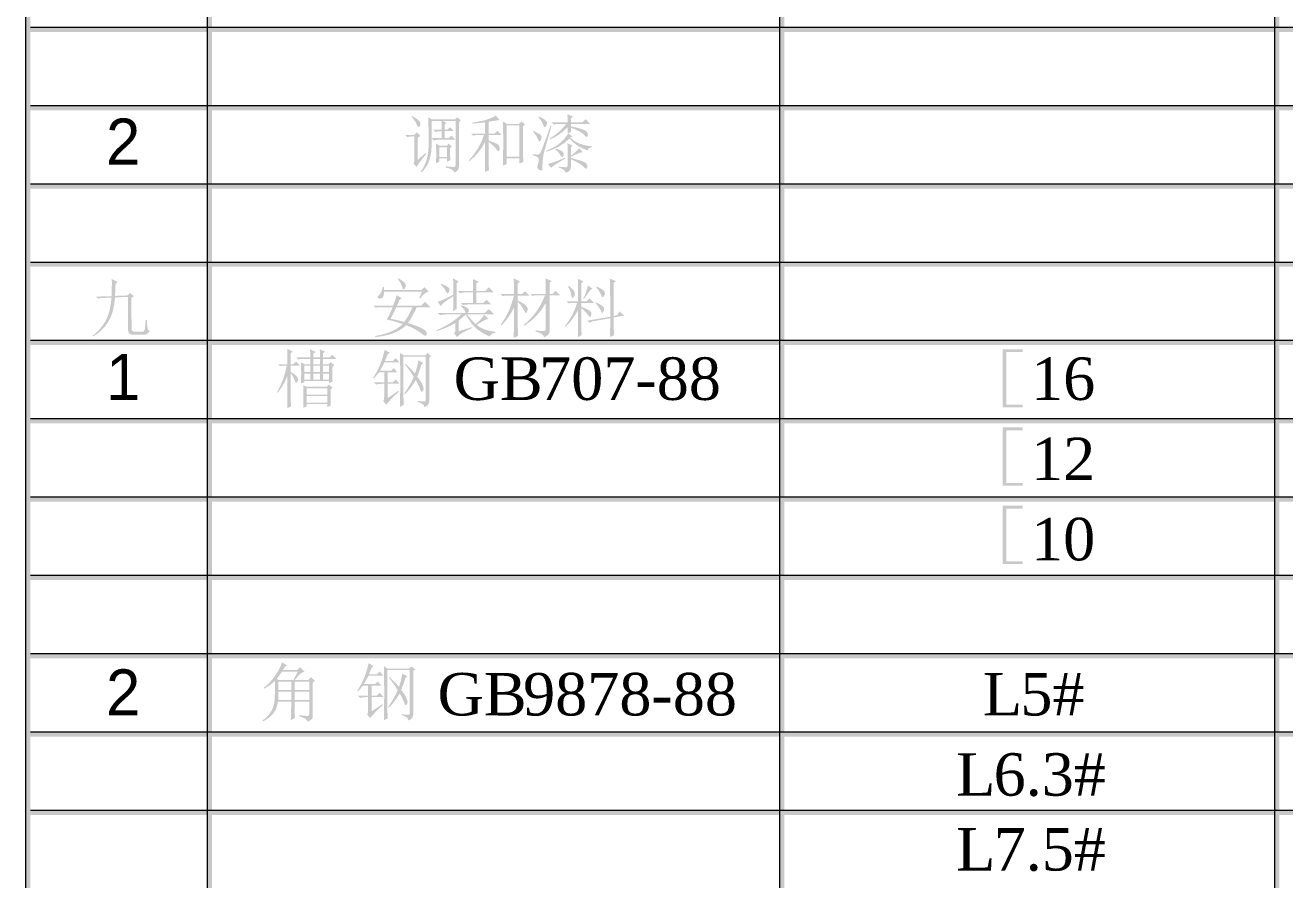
# Model space of a CAD drawing. Header units: millimetres. Extents: x 0 to 169, y 38 to 258.
# Drawn here: x 0 to 83.1, y 91.1 to 147.5 of the extents above; entities that cross this region are included whole.
import ezdxf

# ---------------------------------------------------------------- set-up
doc = ezdxf.new("R2010")
doc.units = ezdxf.units.MM

msp = doc.modelspace()

# ---------------------------------------------------------------- hatches: boundary and pattern name
h = msp.add_hatch(color=0)
h.dxf.hatch_style = 2
h.paths.add_polyline_path([(0, 38.360615), (0.338667, 38.360615), (0.338667, 258.105892), (0, 258.105892)])
h = msp.add_hatch(color=0)
h.dxf.hatch_style = 2
h.paths.add_polyline_path([(0, 38.360615), (0.338667, 38.360615), (0.338667, 214.491976), (0, 214.491976)])
h = msp.add_hatch(color=0)
h.dxf.hatch_style = 2
h.paths.add_polyline_path([(11.9888, 38.360615), (12.327467, 38.360615), (12.327467, 214.153309), (11.9888, 214.153309)])
h = msp.add_hatch(color=0)
h.dxf.hatch_style = 2
h.paths.add_polyline_path([(49.748722, 38.360615), (50.087385, 38.360615), (50.087385, 214.153309), (49.748722, 214.153309)])
h = msp.add_hatch(color=0)
h.dxf.hatch_style = 2
h.paths.add_polyline_path([(82.398306, 38.360615), (82.736969, 38.360615), (82.736969, 214.153309), (82.398306, 214.153309)])
h = msp.add_hatch(color=0)
h.dxf.hatch_style = 2
h.paths.add_polyline_path([(0.338667, 147.005587), (168.994667, 147.005587), (168.994667, 147.34425), (0.338667, 147.34425)])
h = msp.add_hatch(color=0)
h.dxf.hatch_style = 2
h.paths.add_polyline_path([(0.338667, 141.84092), (168.994667, 141.84092), (168.994667, 142.179583), (0.338667, 142.179583)])
h = msp.add_hatch(color=0)
h.paths.add_polyline_path([(25.485108, 141.406342), (25.518181, 141.455951), (25.762782, 141.324349), (25.937104, 141.19688), (26.043902, 141.072168), (26.08042, 140.943321), (26.064573, 140.835834), (26.019786, 140.777957), (25.973622, 140.753152), (25.948128, 140.744884), (25.908854, 140.756252), (25.873714, 140.790359), (25.842709, 140.847203), (25.815837, 140.926785), (25.76416, 141.037372), (25.691813, 141.154161), (25.598796, 141.277151)])
h.paths.add_polyline_path([(25.898519, 138.562071), (26.411149, 139.025092), (26.460759, 138.975483), (26.228215, 138.672659), (26.043213, 138.425645), (25.905754, 138.234443), (25.815837, 138.09905), (25.617399, 138.330561), (25.667009, 138.438048), (25.683545, 138.562071), (25.683545, 140.116498), (25.600863, 140.116498), (25.394157, 140.104096), (25.203988, 140.066889), (25.05516, 140.215717), (25.667009, 140.215717), (25.832373, 140.381082), (26.063884, 140.149571), (25.898519, 140.033816)])
h.paths.add_polyline_path([(26.096957, 137.784858), (26.321232, 138.151846), (26.481429, 138.54209), (26.577547, 138.956104), (26.609587, 139.394406), (26.609587, 139.807732), (26.609587, 140.146126), (26.609587, 140.409073), (26.609587, 140.596056), (26.608553, 140.756252), (26.605453, 140.939187), (26.600285, 141.144859), (26.59305, 141.373269), (26.841097, 141.240977), (28.362451, 141.240977), (28.51128, 141.389806), (28.74279, 141.158295), (28.610498, 141.059076), (28.610498, 138.132123), (28.594651, 137.999832), (28.549865, 137.900613), (28.466493, 137.817931), (28.329378, 137.735248), (28.248763, 137.848936), (28.122673, 137.941954), (27.951107, 138.014301), (27.734066, 138.065977), (27.734066, 138.14866), (27.962562, 138.120754), (28.135764, 138.103184), (28.254189, 138.09595), (28.318354, 138.09905), (28.375543, 138.140391), (28.395524, 138.231342), (28.395524, 141.141759), (27.519092, 141.141759), (27.800212, 141.009467), (27.684457, 140.910248), (27.684457, 140.562983), (27.866358, 140.562983), (28.031722, 140.728347), (28.279769, 140.463764), (27.684457, 140.463764), (27.684457, 140.000743), (27.932503, 140.000743), (28.114405, 140.182644), (28.378988, 139.901524), (27.370264, 139.901524), (27.163558, 139.889122), (26.973389, 139.851915), (26.824561, 140.000743), (27.486019, 140.000743), (27.486019, 140.463764), (27.469483, 140.463764), (27.262777, 140.451362), (27.072608, 140.414155), (26.92378, 140.562983), (27.486019, 140.562983), (27.481885, 140.873041), (27.469483, 141.141759), (26.808024, 141.141759), (26.808024, 139.752696), (26.8119, 139.424551), (26.790454, 139.11811), (26.743687, 138.833372), (26.671599, 138.570339), (26.574188, 138.32901), (26.451457, 138.109386), (26.303404, 137.911465), (26.13003, 137.735248)])
h.paths.add_polyline_path([(27.105681, 138.347097), (27.122217, 138.992019), (27.105681, 139.653477), (27.320655, 139.504649), (27.816748, 139.504649), (27.94904, 139.636941), (28.147477, 139.438503), (28.031722, 139.339285), (28.032756, 139.078836), (28.035856, 138.859727), (28.041024, 138.681961), (28.048259, 138.545535), (27.833285, 138.446316), (27.833285, 138.66129), (27.320655, 138.66129), (27.320655, 138.446316)])
h.paths.add_polyline_path([(27.320655, 139.405431), (27.320655, 138.760509), (27.833285, 138.760509), (27.833285, 139.405431)])
h = msp.add_hatch(color=0)
h.paths.add_polyline_path([(30.578337, 139.752696), (30.578595, 139.390703), (30.57937, 139.0654), (30.580662, 138.776787), (30.582471, 138.524864), (30.584796, 138.309632), (30.587639, 138.13109), (30.590998, 137.989238), (30.594873, 137.884076), (30.33029, 137.751785), (30.334166, 137.891569), (30.337525, 138.062877), (30.340367, 138.265707), (30.342692, 138.500059), (30.344501, 138.765935), (30.345793, 139.063333), (30.346568, 139.392253), (30.346826, 139.752696), (30.131852, 139.385449), (29.883806, 139.047141), (29.60682, 138.744661), (29.30503, 138.479389), (29.271957, 138.528998), (29.619222, 138.947233), (29.900342, 139.37787), (30.115316, 139.802995), (30.264144, 140.199181), (29.701905, 140.199181), (29.553076, 140.166108), (29.420785, 140.298399), (30.346826, 140.298399), (30.346826, 141.04254), (30.2073, 141.02497), (30.020231, 141.005333), (29.78562, 140.983629), (29.503467, 140.959858), (29.503467, 141.026003), (29.772184, 141.068464), (30.016097, 141.113509), (30.235205, 141.161654), (30.429509, 141.213417), (30.768506, 141.336751), (31.057894, 141.489024), (31.289405, 141.191368), (31.077531, 141.16553), (30.888395, 141.137625), (30.721997, 141.107652), (30.578337, 141.075613), (30.578337, 140.298399), (30.975212, 140.298399), (31.157113, 140.4803), (31.421696, 140.199181), (30.578337, 140.199181), (30.578337, 139.835378), (30.856356, 139.74038), (31.062028, 139.654166), (31.195353, 139.577255), (31.256332, 139.510161), (31.293539, 139.401985), (31.305941, 139.322748), (31.297673, 139.244889), (31.272868, 139.179432), (31.243929, 139.137402), (31.223259, 139.124311), (31.169515, 139.15325), (31.107503, 139.240066), (31.037224, 139.334117), (30.925602, 139.450906), (30.77264, 139.590432)])
h.paths.add_polyline_path([(32.843832, 140.777957), (32.84409, 140.332506), (32.844865, 139.930463), (32.846157, 139.571829), (32.847966, 139.256602), (32.850291, 138.984784), (32.853133, 138.756375), (32.856492, 138.571373), (32.860368, 138.42978), (32.612321, 138.330561), (32.612321, 138.677826), (31.768962, 138.677826), (31.768962, 138.297488), (31.520915, 138.181733), (31.533317, 138.930696), (31.537451, 139.725135), (31.536418, 140.118824), (31.533317, 140.480989), (31.52815, 140.811116), (31.520915, 141.108686), (31.768962, 140.943321), (32.579248, 140.943321), (32.744613, 141.108686), (32.976123, 140.877175)])
h.paths.add_polyline_path([(31.768962, 140.844102), (31.768962, 138.777045), (32.612321, 138.777045), (32.612321, 140.844102)])
h = msp.add_hatch(color=0)
h.paths.add_polyline_path([(35.787321, 141.04254), (35.783187, 141.340196), (35.770785, 141.571707), (36.151123, 141.422878), (36.002295, 141.307123), (36.002295, 141.04254), (36.762972, 141.04254), (36.977946, 141.257514), (37.259066, 140.943321), (36.002295, 140.943321), (36.002295, 140.777957), (36.26283, 140.721199), (36.482541, 140.667025), (36.661945, 140.615951), (36.801557, 140.568495), (36.909044, 140.521986), (36.991727, 140.47341), (37.049604, 140.422767), (37.082677, 140.370057), (37.115061, 140.282552), (37.126774, 140.232253), (37.110238, 140.133035), (37.089567, 140.095828), (37.060628, 140.083425), (37.023421, 140.092727), (36.977946, 140.120632), (36.924203, 140.167141), (36.862191, 140.232253), (36.727832, 140.341808), (36.53973, 140.455496), (36.297884, 140.573318), (36.002295, 140.695274), (36.002295, 140.397618), (35.787321, 140.314936), (35.787321, 140.728347), (35.515503, 140.466864), (35.229216, 140.244656), (34.928459, 140.061721), (34.613233, 139.918061), (34.596696, 139.96767), (34.950163, 140.202281), (35.249886, 140.443093), (35.495866, 140.690107), (35.688102, 140.943321), (35.274691, 140.943321), (35.067985, 140.930919), (34.877816, 140.893712), (34.728988, 141.04254)])
h.paths.add_polyline_path([(35.820394, 140.314936), (36.11805, 140.116498), (35.952686, 140.033816), (36.25861, 139.800238), (36.597608, 139.628673), (36.969678, 139.519119), (37.374821, 139.471576), (37.374821, 139.405431), (37.265267, 139.36719), (37.184652, 139.318614), (37.132975, 139.259703), (37.110238, 139.190457), (36.774341, 139.319648), (36.461182, 139.492247), (36.17076, 139.708254), (35.903076, 139.96767), (35.572347, 139.684483), (35.208545, 139.446772), (34.81167, 139.254535), (34.381722, 139.107774), (34.365186, 139.157384), (34.675244, 139.299063), (34.943962, 139.443327), (35.171338, 139.590691), (35.357373, 139.741672), (35.510336, 139.892481), (35.638493, 140.038639), (35.741846, 140.17963)])
h.paths.add_polyline_path([(35.770785, 139.670014), (36.11805, 139.504649), (36.002295, 139.388894), (36.002295, 138.843191), (36.191431, 138.985818), (36.345427, 139.116043), (36.464282, 139.233865), (36.547998, 139.339285), (36.779509, 139.074701), (36.601742, 139.037494), (36.39917, 138.958946), (36.002295, 138.760509), (36.002295, 138.694363), (36.374365, 138.595144), (36.696826, 138.495925), (36.830152, 138.445369), (36.932471, 138.393262), (37.003784, 138.340121), (37.044092, 138.286464), (37.081299, 138.194824), (37.093701, 138.132123), (37.066141, 138.043929), (37.044781, 137.999143), (37.027556, 137.983295), (36.949007, 138.016368), (36.845655, 138.115587), (36.71853, 138.221007), (36.535596, 138.338829), (36.296851, 138.469054), (36.002295, 138.611681), (36.002295, 138.132123), (35.986792, 137.982262), (35.923747, 137.863406), (35.813159, 137.775556), (35.65503, 137.718712), (35.621957, 137.819998), (35.539274, 137.908881), (35.406983, 137.985362), (35.225082, 138.049441), (35.225082, 138.115587), (35.390446, 138.101117), (35.522738, 138.090782), (35.621957, 138.084581), (35.688102, 138.082514), (35.762516, 138.111453), (35.787321, 138.198269), (35.787321, 139.256602), (35.783187, 139.500515)])
h.paths.add_polyline_path([(34.480941, 138.297488), (34.670077, 138.348131), (34.923291, 138.433914), (35.240585, 138.554836), (35.621957, 138.710899), (35.638493, 138.644753), (35.531006, 138.588943), (35.406983, 138.52073), (35.266423, 138.440115), (35.109326, 138.347097), (34.960498, 138.253046), (34.844743, 138.16933), (34.762061, 138.09595), (34.712451, 138.032905)])
h.paths.add_polyline_path([(34.977035, 139.256602), (35.010108, 139.306212), (35.140418, 139.264871), (35.250575, 139.22353), (35.341095, 139.182188), (35.412495, 139.140847), (35.50689, 139.054031), (35.539274, 138.958946), (35.527561, 138.868685), (35.495177, 138.799094), (35.457281, 138.757064), (35.423519, 138.743972), (35.369776, 138.777045), (35.307764, 138.876264), (35.175472, 139.070567)])
h.paths.add_polyline_path([(34.728988, 140.81103), (34.608323, 140.396854), (34.502645, 140.030802), (34.411953, 139.712938), (34.336247, 139.443327), (34.275527, 139.222033), (34.229794, 139.049122), (34.199046, 138.924657), (34.183285, 138.848703), (34.154346, 138.620638), (34.133675, 138.347097), (34.126441, 138.209638), (34.121273, 138.094916), (34.118172, 138.002932), (34.117139, 137.933686), (34.100602, 137.884076), (34.050993, 137.86754), (33.985536, 137.879942), (33.891141, 137.917149), (33.811903, 137.983295), (33.78641, 138.082514), (33.798812, 138.173464), (33.836019, 138.314024), (33.873226, 138.462852), (33.885628, 138.578608), (33.865647, 138.669558), (33.808458, 138.743972), (33.76083, 138.777045), (33.692014, 138.810118), (33.601494, 138.843191), (33.488753, 138.876264), (33.488753, 138.94241), (33.615964, 138.928026), (33.716819, 138.918294), (33.791836, 138.913729), (33.841531, 138.914849), (33.91939, 138.95619), (34.001384, 139.063677), (34.029806, 139.122061), (34.073731, 139.226888), (34.133159, 139.378096), (34.208089, 139.575618), (34.298523, 139.819391), (34.40446, 140.10935), (34.525899, 140.44543), (34.662842, 140.827566)])
h.paths.add_polyline_path([(33.538363, 140.4803), (33.749289, 140.373847), (33.902854, 140.285997), (33.999575, 140.216751), (34.039969, 140.166108), (34.05995, 140.091694), (34.06753, 140.033816), (34.051682, 139.938731), (34.006896, 139.851915), (33.960732, 139.789903), (33.935238, 139.769233), (33.885628, 139.80644), (33.836019, 139.918061), (33.784343, 140.030715), (33.711996, 140.153705), (33.618978, 140.28703), (33.50529, 140.430691)])
h.paths.add_polyline_path([(33.885628, 141.439415), (34.098535, 141.329861), (34.257699, 141.232709), (34.363119, 141.14796), (34.414795, 141.075613), (34.432021, 140.948144), (34.387234, 140.833078), (34.324534, 140.753841), (34.282503, 140.728347), (34.224626, 140.76142), (34.183285, 140.860639), (34.131608, 140.980528), (34.059261, 141.108686), (33.966244, 141.245112), (33.852556, 141.389806)])
h = msp.add_hatch(color=0)
h.dxf.hatch_style = 2
h.paths.add_polyline_path([(0.338667, 136.676253), (168.994667, 136.676253), (168.994667, 137.014917), (0.338667, 137.014917)])
h = msp.add_hatch(color=0)
h.dxf.hatch_style = 2
h.paths.add_polyline_path([(0.338667, 131.511587), (168.994667, 131.511587), (168.994667, 131.85025), (0.338667, 131.85025)])
h = msp.add_hatch(color=0)
h.dxf.hatch_style = 2
h.paths.add_polyline_path([(5.695818, 129.576821), (5.709254, 129.95716), (5.716488, 130.271352), (5.717522, 130.519399), (5.712354, 130.7013), (6.092693, 130.519399), (5.960401, 130.387108), (5.927328, 129.593358), (6.770688, 129.626431), (6.902979, 129.791795), (7.167562, 129.576821), (7.002198, 129.461066), (7.018734, 127.443618), (7.031137, 127.349567), (7.068344, 127.282388), (7.130355, 127.24208), (7.217172, 127.228644), (7.729802, 127.228644), (7.789833, 127.243113), (7.837978, 127.286522), (7.874754, 127.358869), (7.900679, 127.460155), (7.933063, 127.712336), (7.944776, 128.005858), (8.027458, 128.005858), (8.035813, 127.82921), (8.044684, 127.679952), (8.054588, 127.558598), (8.066043, 127.465667), (8.085594, 127.396334), (8.119098, 127.345088), (8.166037, 127.311413), (8.225896, 127.29479), (8.158716, 127.185236), (8.072934, 127.104621), (7.968547, 127.052944), (7.845557, 127.030207), (7.167562, 127.030207), (6.988762, 127.046743), (6.865772, 127.112889), (6.798593, 127.228644), (6.787224, 127.394009), (6.787224, 129.527212), (5.927328, 129.494139), (5.868503, 129.009414), (5.775055, 128.5805), (5.6475, 128.207396), (5.486356, 127.890102), (5.290933, 127.612083), (5.059853, 127.356802), (4.7926, 127.124258), (4.488656, 126.914451), (4.455583, 126.964061), (4.720253, 127.194624), (4.952366, 127.440173), (5.15244, 127.701225), (5.320991, 127.978297), (5.459398, 128.286202), (5.568349, 128.639066), (5.647328, 129.036372), (5.695818, 129.477602), (5.083969, 129.461066), (4.926872, 129.440395), (4.819385, 129.411457), (4.654021, 129.543748)])
h = msp.add_hatch(color=0)
h.paths.add_polyline_path([(24.49292, 129.642967), (24.840186, 129.44453), (24.691358, 129.328774), (24.525993, 128.948436), (26.13003, 128.948436), (26.378076, 129.196483), (26.725342, 128.849217), (25.832373, 128.849217), (25.69078, 128.54846), (25.547119, 128.274575), (25.401392, 128.027562), (25.253597, 127.80742), (25.567876, 127.70312), (25.833062, 127.605538), (26.049673, 127.51519), (26.218224, 127.432594), (26.344228, 127.354907), (26.432509, 127.278253), (26.482549, 127.2016), (26.493832, 127.123913), (26.482463, 127.054753), (26.464893, 127.004713), (26.441122, 126.97431), (26.411149, 126.964061), (26.363607, 126.973363), (26.303662, 127.001268), (26.231315, 127.047777), (26.146566, 127.112889), (25.965698, 127.252415), (25.737289, 127.389875), (25.461336, 127.525267), (25.137842, 127.658592), (24.945692, 127.495208), (24.733388, 127.351979), (24.501447, 127.228386), (24.250385, 127.123913), (23.983649, 127.037183), (23.703993, 126.967506), (23.410902, 126.915399), (23.103858, 126.881378), (23.087321, 126.947524), (23.390662, 127.006952), (23.672298, 127.077749), (23.932231, 127.159914), (24.170459, 127.253449), (24.386983, 127.358352), (24.581804, 127.474624), (24.75492, 127.602265), (24.906332, 127.741274), (24.35236, 127.914907), (23.847998, 128.038931), (23.947217, 128.207396), (24.046436, 128.398599), (24.145655, 128.612539), (24.244873, 128.849217), (23.285759, 128.849217), (23.120394, 128.816144), (22.988102, 128.948436), (24.277946, 128.948436), (24.414372, 129.320506)])
h.paths.add_polyline_path([(24.49292, 128.849217), (24.112582, 128.08854), (24.397836, 128.025495), (24.641748, 127.968651), (24.84432, 127.918008), (25.00555, 127.873566), (25.151278, 128.083372), (25.290804, 128.315916), (25.424129, 128.571198), (25.551253, 128.849217)])
h.paths.add_polyline_path([(24.592139, 130.7013), (24.625212, 130.75091), (24.767925, 130.664179), (24.882216, 130.586234), (24.968602, 130.517591), (25.027599, 130.458766), (25.09719, 130.358858), (25.121306, 130.271352), (25.104769, 130.18867), (25.05516, 130.105988), (24.997282, 130.043976), (24.955941, 130.023306), (24.93217, 130.033641), (24.910466, 130.064647), (24.890829, 130.116323), (24.873259, 130.18867), (24.769906, 130.440851)])
h.paths.add_polyline_path([(25.997738, 129.44453), (26.179639, 129.874477), (23.666097, 129.874477), (23.667131, 129.739085), (23.653695, 129.630565), (23.62579, 129.548916), (23.583415, 129.494139), (23.492464, 129.432127), (23.41805, 129.411457), (23.373264, 129.419725), (23.307807, 129.44453), (23.253375, 129.477602), (23.236149, 129.510675), (23.265088, 129.572687), (23.351905, 129.659503), (23.434587, 129.747353), (23.500733, 129.862075), (23.550342, 130.003669), (23.583415, 130.172134), (23.666097, 130.172134), (23.666097, 129.973696), (26.146566, 129.973696), (26.328467, 130.172134), (26.626123, 129.874477), (26.497966, 129.840371), (26.36154, 129.754588), (26.216846, 129.617129), (26.063884, 129.427993)])
h = msp.add_hatch(color=0)
h.paths.add_polyline_path([(27.43641, 130.403644), (27.634933, 130.318895), (27.784364, 130.246548), (27.88522, 130.186603), (27.938016, 130.139061), (27.982802, 130.064647), (27.998649, 130.006769), (27.986247, 129.933044), (27.94904, 129.846917), (27.903565, 129.780082), (27.866358, 129.758722), (27.816748, 129.787661), (27.767139, 129.874477), (27.713395, 129.979897), (27.634847, 130.09772), (27.531494, 130.227944), (27.403337, 130.370571)])
h.paths.add_polyline_path([(28.46167, 130.436717), (28.46167, 128.733462), (28.23016, 128.584634), (28.237394, 128.801675), (28.242562, 129.039386), (28.245663, 129.297768), (28.246696, 129.576821), (27.929058, 129.370804), (27.673432, 129.185458), (27.575161, 129.103723), (27.503245, 129.031807), (27.457166, 128.969192), (27.43641, 128.915363), (27.204899, 129.196483), (27.375432, 129.257461), (27.605908, 129.357713), (27.89633, 129.497239), (28.246696, 129.67604), (28.245663, 130.059479), (28.242562, 130.366437), (28.237394, 130.596914), (28.23016, 130.75091), (28.610498, 130.535936)])
h.paths.add_polyline_path([(28.544352, 129.924087), (29.553076, 129.924087), (29.552043, 130.183502), (29.548942, 130.39951), (29.543775, 130.572109), (29.53654, 130.7013), (29.916878, 130.535936), (29.76805, 130.420181), (29.76805, 129.924087), (30.363363, 129.924087), (30.594873, 130.155597), (30.909066, 129.824868), (29.76805, 129.824868), (29.76805, 129.130337), (30.214535, 129.130337), (30.446045, 129.328774), (30.743701, 129.031118), (29.271957, 129.031118), (29.065251, 129.018716), (28.875082, 128.981509), (28.726253, 129.130337), (29.553076, 129.130337), (29.553076, 129.824868), (29.090056, 129.824868), (28.88335, 129.812466), (28.693181, 129.775259)])
h.paths.add_polyline_path([(29.040446, 128.468878), (29.020809, 128.573265), (28.961898, 128.687987), (28.863713, 128.813044), (28.726253, 128.948436), (28.759326, 128.981509), (28.936146, 128.918463), (29.070074, 128.861619), (29.161627, 128.810976), (29.211323, 128.766535), (29.256109, 128.692121), (29.271957, 128.634243), (29.251286, 128.559829), (29.189274, 128.468878), (30.313753, 128.468878), (30.594873, 128.716925), (30.942139, 128.36966), (29.172738, 128.36966), (29.275057, 128.223932), (29.400114, 128.067869), (29.547909, 127.901471), (29.718441, 127.724738), (29.90861, 127.900438), (30.065707, 128.063735), (30.18973, 128.21463), (30.280681, 128.353123), (30.5618, 128.072003), (30.421929, 128.038931), (30.269656, 127.972785), (30.180687, 127.923175), (30.07053, 127.85703), (29.938669, 127.774347), (29.784587, 127.675128), (30.012652, 127.518721), (30.302729, 127.382984), (30.641038, 127.283077), (31.008285, 127.228644), (31.008285, 127.162498), (30.880127, 127.128392), (30.776774, 127.075682), (30.698226, 127.004368), (30.644483, 126.914451), (30.190419, 127.14045), (29.790099, 127.416057), (29.606045, 127.590638), (29.425608, 127.808109), (29.248272, 128.067955), (29.073519, 128.36966), (28.593962, 127.956248), (28.593962, 127.261717), (29.453858, 127.5263), (29.486931, 127.476691), (29.276091, 127.380314), (29.090056, 127.289622), (28.928825, 127.204615), (28.792399, 127.125291), (28.680778, 127.051652), (28.593962, 126.983698), (28.53195, 126.921428), (28.494743, 126.864842), (28.296306, 127.145962), (28.366586, 127.232778), (28.378988, 127.327863), (28.378988, 127.80742), (28.104069, 127.650324), (27.80848, 127.509764), (27.49222, 127.38574), (27.15529, 127.278253), (27.138753, 127.327863), (27.606942, 127.548004), (28.035856, 127.795018), (28.425497, 128.068903), (28.775863, 128.36966), (27.767139, 128.36966), (27.560433, 128.357257), (27.370264, 128.32005), (27.221436, 128.468878)])
h = msp.add_hatch(color=0)
h.paths.add_polyline_path([(33.687191, 127.327863), (33.861943, 127.299871), (34.006207, 127.281699), (34.120498, 127.272827), (34.205333, 127.272741), (34.267259, 127.28523), (34.312131, 127.314771), (34.339434, 127.361883), (34.348649, 127.427082), (34.348649, 129.130337), (34.06753, 128.682819), (33.7368, 128.282843), (33.356462, 127.93041), (32.926514, 127.625519), (32.876905, 127.675128), (33.094462, 127.853929), (33.300651, 128.051333), (33.495471, 128.26734), (33.678923, 128.501951), (33.851005, 128.755166), (34.011719, 129.026984), (34.161064, 129.317405), (34.29904, 129.626431), (33.621045, 129.626431), (33.472217, 129.593358), (33.339925, 129.725649), (34.348649, 129.725649), (34.332113, 130.75091), (34.745524, 130.569009), (34.596696, 130.453253), (34.596696, 129.725649), (34.795134, 129.725649), (34.993571, 129.924087), (35.291227, 129.626431), (34.596696, 129.626431), (34.596696, 127.261717), (34.573959, 127.143895), (34.505746, 127.038475), (34.392058, 126.945457), (34.232894, 126.864842), (34.198788, 126.969228), (34.096468, 127.067414), (33.925936, 127.159398), (33.687191, 127.245181)])
h.paths.add_polyline_path([(32.496566, 129.213019), (32.496824, 128.754391), (32.4976, 128.345889), (32.498891, 127.987513), (32.5007, 127.679263), (32.503026, 127.421139), (32.505868, 127.213141), (32.509227, 127.05527), (32.513102, 126.947524), (32.231983, 126.831769), (32.239217, 127.249315), (32.244385, 127.724738), (32.247486, 128.258039), (32.248519, 128.849217), (32.103825, 128.544326), (31.91779, 128.241502), (31.690414, 127.940745), (31.421696, 127.642056), (31.372087, 127.691665), (31.643905, 128.090607), (31.880583, 128.543293), (32.082121, 129.049722), (32.248519, 129.609894), (31.653207, 129.609894), (31.504378, 129.576821), (31.372087, 129.709113), (32.248519, 129.709113), (32.244385, 130.242414), (32.231983, 130.75091), (32.645394, 130.552472), (32.496566, 130.420181), (32.496566, 129.709113), (32.777686, 129.709113), (32.976123, 129.90755), (33.27378, 129.609894), (32.496566, 129.609894), (32.496566, 129.295701), (32.684754, 129.194416), (32.836252, 129.105532), (32.951577, 129.029051), (33.031245, 128.964972), (33.12564, 128.849217), (33.158024, 128.733462), (33.146311, 128.668005), (33.113927, 128.573609), (33.076031, 128.494372), (33.042269, 128.468878), (33.008163, 128.481281), (32.971989, 128.518488), (32.933749, 128.5805), (32.893441, 128.667316), (32.728076, 128.95257)])
h = msp.add_hatch(color=0)
h.paths.add_polyline_path([(36.696826, 127.427082), (36.700961, 127.241046), (36.713363, 127.01367), (36.465316, 126.864842), (36.472551, 127.269985), (36.477718, 127.708201), (36.480819, 128.17949), (36.481852, 128.683852), (36.317521, 128.371727), (36.122184, 128.080272), (35.895842, 127.809487), (35.638493, 127.559373), (35.60542, 127.608983), (35.854501, 127.939712), (36.072575, 128.303514), (36.259644, 128.700389), (36.415707, 129.130337), (36.002295, 129.130337), (35.853467, 129.097264), (35.721175, 129.229556), (36.481852, 129.229556), (36.465316, 130.717837), (36.829118, 130.552472), (36.696826, 130.436717), (36.696826, 129.229556), (37.027556, 129.229556), (37.225993, 129.427993), (37.523649, 129.130337), (36.696826, 129.130337), (36.696826, 128.865753), (36.905599, 128.78109), (37.068897, 128.709346), (37.186719, 128.651038), (37.259066, 128.606682), (37.33348, 128.523311), (37.358285, 128.419269), (37.350016, 128.36966), (37.325212, 128.286977), (37.296273, 128.212563), (37.275602, 128.187759), (37.221859, 128.216697), (37.159847, 128.303514), (37.081299, 128.4079), (36.977946, 128.522622), (36.849789, 128.647679), (36.696826, 128.783071)])
h.paths.add_polyline_path([(35.870003, 130.254816), (36.009616, 130.131912), (36.114605, 130.028129), (36.185488, 129.943982), (36.222781, 129.87999), (36.255165, 129.784216), (36.266878, 129.709113), (36.250342, 129.614717), (36.200733, 129.532724), (36.146989, 129.478291), (36.11805, 129.461066), (36.088078, 129.471401), (36.064307, 129.502407), (36.046737, 129.554084), (36.035368, 129.626431), (36.00953, 129.750454), (35.965088, 129.891014), (35.902043, 130.04811), (35.820394, 130.221743)])
h.paths.add_polyline_path([(37.70555, 130.205207), (37.86368, 130.133893), (37.990804, 130.068781), (38.086922, 130.00987), (38.152035, 129.95716), (38.226449, 129.862075), (38.251253, 129.775259), (38.235406, 129.6974), (38.19062, 129.59887), (38.140321, 129.519633), (38.102425, 129.494139), (38.052816, 129.531346), (38.003207, 129.642967), (37.95153, 129.761823), (37.879183, 129.88688), (37.786166, 130.018138), (37.672477, 130.155597)])
h.paths.add_polyline_path([(37.672477, 129.16341), (37.802788, 129.099331), (37.912945, 129.039386), (38.003465, 128.983576), (38.074865, 128.931899), (38.16926, 128.832681), (38.201644, 128.733462), (38.189242, 128.668005), (38.152035, 128.573609), (38.110694, 128.494372), (38.085889, 128.468878), (38.03628, 128.501951), (37.98667, 128.60117), (37.927759, 128.713825), (37.850244, 128.836815), (37.754126, 128.97014), (37.639405, 129.1138)])
h.paths.add_polyline_path([(38.598519, 128.220832), (38.597486, 128.923631), (38.594385, 129.576821), (38.589217, 130.180402), (38.581983, 130.734373), (38.978858, 130.569009), (38.83003, 130.453253), (38.83003, 128.270441), (39.06154, 128.32005), (39.210368, 128.568097), (39.524561, 128.303514), (38.83003, 128.171222), (38.831063, 127.806387), (38.834164, 127.489093), (38.839331, 127.219342), (38.846566, 126.997134), (38.581983, 126.881378), (38.594385, 127.513898), (38.598519, 128.121613), (37.391358, 127.906639), (37.259066, 127.823957), (37.060628, 127.956248)])
h.paths.add_polyline_path([(37.424431, 130.072915), (37.292139, 129.990233), (36.862191, 129.39492), (36.812582, 129.427993), (36.912834, 129.618162), (36.998617, 129.824868), (37.06993, 130.04811), (37.126774, 130.287889)])
h = msp.add_hatch(color=0)
h.dxf.hatch_style = 2
h.paths.add_polyline_path([(0.338667, 126.34692), (168.994667, 126.34692), (168.994667, 126.685583), (0.338667, 126.685583)])
h = msp.add_hatch(color=0)
h.paths.add_polyline_path([(19.0048, 125.432785), (19.0048, 125.085519), (19.451285, 125.085519), (19.451285, 125.432785)])
h.paths.add_polyline_path([(18.426024, 124.9863), (18.426024, 124.572889), (18.806363, 124.572889), (18.806363, 124.9863)])
h.paths.add_polyline_path([(19.0048, 124.9863), (19.0048, 124.572889), (19.451285, 124.572889), (19.451285, 124.9863)])
h.paths.add_polyline_path([(19.649722, 124.9863), (19.649722, 124.572889), (20.046597, 124.572889), (20.046597, 124.9863)])
h.paths.add_polyline_path([(18.426024, 124.47367), (18.426024, 124.076795), (18.806363, 124.076795), (18.806363, 124.47367)])
h.paths.add_polyline_path([(19.0048, 124.47367), (19.0048, 124.076795), (19.451285, 124.076795), (19.451285, 124.47367)])
h.paths.add_polyline_path([(19.649722, 124.47367), (19.649722, 124.076795), (20.046597, 124.076795), (20.046597, 124.47367)])
h.paths.add_polyline_path([(18.574852, 123.498019), (18.574852, 123.084608), (19.930842, 123.084608), (19.930842, 123.498019)])
h.paths.add_polyline_path([(18.574852, 122.985389), (18.574852, 122.555441), (19.930842, 122.555441), (19.930842, 122.985389)])
h.paths.add_polyline_path([(19.451285, 125.532003), (19.447151, 125.817257), (19.434748, 126.077707), (19.782014, 125.912342), (19.649722, 125.813123), (19.649722, 125.532003), (20.07967, 125.532003), (20.261571, 125.713905), (20.542691, 125.432785), (19.649722, 125.432785), (19.649722, 125.085519), (20.013524, 125.085519), (20.162352, 125.234347), (20.393863, 125.019373), (20.261571, 124.920155), (20.262605, 124.586325), (20.265705, 124.31244), (20.270873, 124.098499), (20.278108, 123.944503), (20.046597, 123.845285), (20.046597, 123.977576), (18.426024, 123.977576), (18.426024, 123.894894), (18.194514, 123.812212), (18.21105, 124.512255), (18.194514, 125.217811), (18.426024, 125.085519), (18.806363, 125.085519), (18.806363, 125.432785), (18.177977, 125.432785), (18.029149, 125.399712), (17.896858, 125.532003), (18.806363, 125.532003), (18.805329, 125.714938), (18.802229, 125.866867), (18.797061, 125.98779), (18.789826, 126.077707), (19.153628, 125.895806), (19.0048, 125.796587), (19.0048, 125.532003)])
h.paths.add_polyline_path([(20.145816, 123.431873), (20.14685, 123.048434), (20.14995, 122.741476), (20.155118, 122.510999), (20.162352, 122.357003), (19.930842, 122.257785), (19.930842, 122.456222), (18.574852, 122.456222), (18.574852, 122.307394), (18.343342, 122.208175), (18.359878, 122.957828), (18.343342, 123.712993), (18.574852, 123.597238), (19.897769, 123.597238), (20.046597, 123.746066), (20.278108, 123.531092)])
h.paths.add_polyline_path([(17.516519, 124.490207), (17.516777, 124.054316), (17.517553, 123.664417), (17.518845, 123.320511), (17.520653, 123.022596), (17.522979, 122.770673), (17.525821, 122.564743), (17.52918, 122.404804), (17.533056, 122.290858), (17.285009, 122.191639), (17.288884, 122.326256), (17.292243, 122.498597), (17.295086, 122.708662), (17.297411, 122.95645), (17.29922, 123.241962), (17.300512, 123.565198), (17.301287, 123.926158), (17.301545, 124.324842), (17.162019, 124.006515), (17.008023, 123.712993), (16.839558, 123.444276), (16.656623, 123.200363), (16.62355, 123.249972), (16.84886, 123.699557), (17.028694, 124.138807), (17.163052, 124.567721), (17.251936, 124.9863), (16.95428, 124.9863), (16.805451, 124.953227), (16.67316, 125.085519), (17.301545, 125.085519), (17.300512, 125.441053), (17.297411, 125.730441), (17.292243, 125.953683), (17.285009, 126.11078), (17.648811, 125.928878), (17.516519, 125.813123), (17.516519, 125.085519), (17.681884, 125.085519), (17.863785, 125.26742), (18.144905, 124.9863), (17.516519, 124.9863), (17.516519, 124.572889), (17.672668, 124.478838), (17.794194, 124.395122), (17.881613, 124.321741), (17.935443, 124.258696), (17.992631, 124.155343), (18.012613, 124.076795), (17.996765, 124.006515), (17.951979, 123.927967), (17.905815, 123.865955), (17.880321, 123.845285), (17.855516, 123.85562), (17.830712, 123.886626), (17.805907, 123.938302), (17.781102, 124.010649), (17.681884, 124.246294)])
h = msp.add_hatch(color=0)
h.paths.add_polyline_path([(24.726415, 122.274321), (24.73365, 122.679464), (24.738817, 123.117681), (24.741918, 123.58897), (24.742951, 124.093332), (24.741918, 124.592526), (24.738817, 125.048312), (24.73365, 125.46069), (24.726415, 125.82966), (24.974462, 125.680832), (26.396597, 125.680832), (26.545425, 125.82966), (26.776936, 125.614686), (26.661181, 125.532003), (26.661181, 122.65466), (26.644644, 122.54235), (26.595035, 122.434174), (26.49995, 122.335644), (26.346988, 122.257785), (26.299446, 122.372506), (26.206428, 122.468625), (26.067935, 122.546139), (25.883967, 122.60505), (25.883967, 122.671196), (26.06182, 122.649578), (26.198849, 122.634678), (26.29557, 122.627013), (26.3525, 122.627099), (26.409689, 122.655349), (26.42967, 122.720806), (26.42967, 125.581613), (24.957925, 125.581613), (24.957925, 122.93578), (24.958959, 122.845863), (24.962059, 122.72494), (24.967227, 122.573011), (24.974462, 122.390076)])
h.paths.add_polyline_path([(25.090217, 125.135128), (25.40441, 124.820936), (25.718602, 124.47367), (25.800251, 124.726885), (25.863296, 124.957362), (25.907738, 125.165101), (25.933576, 125.350102), (26.264306, 125.168201), (26.14855, 125.052446), (26.003856, 124.626632), (25.867431, 124.275233), (25.974918, 124.125371), (26.065868, 123.989979), (26.140282, 123.869056), (26.19816, 123.762602), (26.269129, 123.58897), (26.286354, 123.464946), (26.269129, 123.37813), (26.231233, 123.316118), (26.189891, 123.278911), (26.165087, 123.266509), (26.139249, 123.278911), (26.111343, 123.316118), (26.081371, 123.37813), (26.049332, 123.464946), (25.929442, 123.733664), (25.768212, 124.043722), (25.624551, 123.804977), (25.458153, 123.568299), (25.269017, 123.333688), (25.057144, 123.101144), (25.007535, 123.150753), (25.208039, 123.449443), (25.379605, 123.733664), (25.522232, 124.003415), (25.63592, 124.258696), (25.519131, 124.434396), (25.383739, 124.630766), (25.229743, 124.847808), (25.057144, 125.085519)])
h.paths.add_polyline_path([(23.916128, 122.853097), (24.627196, 123.332655), (24.660269, 123.283045), (24.378116, 123.017428), (24.143505, 122.782817), (23.956436, 122.579212), (23.81691, 122.406613), (23.618472, 122.65466), (23.668082, 122.758013), (23.684618, 122.902707), (23.684618, 123.795675), (23.552326, 123.795675), (23.345621, 123.783273), (23.155451, 123.746066), (23.006623, 123.894894), (23.684618, 123.894894), (23.684618, 124.556352), (23.353889, 124.556352), (23.006623, 124.159477), (22.957014, 124.19255), (23.202994, 124.598727), (23.411766, 125.040044), (23.583332, 125.516501), (23.717691, 126.028097), (24.04842, 125.846196), (23.916128, 125.730441), (23.829312, 125.532003), (23.734227, 125.300493), (24.263394, 125.300493), (24.445295, 125.482394), (24.709878, 125.201274), (23.701155, 125.201274), (23.544058, 124.899484), (23.403498, 124.655571), (24.147639, 124.655571), (24.313003, 124.820936), (24.56105, 124.556352), (23.916128, 124.556352), (23.916128, 123.894894), (24.263394, 123.894894), (24.445295, 124.076795), (24.709878, 123.795675), (23.916128, 123.795675)])
h = msp.add_hatch(color=0)
h.dxf.hatch_style = 2
h.paths.add_polyline_path([(64.494613, 122.241248), (64.494613, 126.077707), (65.800993, 126.077707), (65.800993, 125.895806), (64.726123, 125.895806), (64.726123, 122.423149), (65.800993, 122.423149), (65.800993, 122.241248)])
h = msp.add_hatch(color=0)
h.dxf.hatch_style = 2
h.paths.add_polyline_path([(0.338667, 121.182253), (168.994667, 121.182253), (168.994667, 121.520917), (0.338667, 121.520917)])
h = msp.add_hatch(color=0)
h.dxf.hatch_style = 2
h.paths.add_polyline_path([(64.494613, 117.076582), (64.494613, 120.91304), (65.800993, 120.91304), (65.800993, 120.731139), (64.726123, 120.731139), (64.726123, 117.258483), (65.800993, 117.258483), (65.800993, 117.076582)])
h = msp.add_hatch(color=0)
h.dxf.hatch_style = 2
h.paths.add_polyline_path([(0.338667, 116.017587), (168.994667, 116.017587), (168.994667, 116.35625), (0.338667, 116.35625)])
h = msp.add_hatch(color=0)
h.dxf.hatch_style = 2
h.paths.add_polyline_path([(64.494613, 111.911915), (64.494613, 115.748373), (65.800993, 115.748373), (65.800993, 115.566472), (64.726123, 115.566472), (64.726123, 112.093816), (65.800993, 112.093816), (65.800993, 111.911915)])
h = msp.add_hatch(color=0)
h.dxf.hatch_style = 2
h.paths.add_polyline_path([(0.338667, 110.85292), (168.994667, 110.85292), (168.994667, 111.191583), (0.338667, 111.191583)])
h = msp.add_hatch(color=0)
h.dxf.hatch_style = 2
h.paths.add_polyline_path([(0.338667, 105.688253), (168.994667, 105.688253), (168.994667, 106.026917), (0.338667, 106.026917)])
h = msp.add_hatch(color=0)
h.paths.add_polyline_path([(16.95428, 104.813144), (16.607014, 104.350123), (16.689696, 104.250905), (17.69842, 104.250905), (17.97954, 104.813144)])
h.paths.add_polyline_path([(16.706233, 104.151686), (16.706233, 103.589446), (17.549592, 103.589446), (17.549592, 104.151686)])
h.paths.add_polyline_path([(17.781102, 104.151686), (17.781102, 103.589446), (18.740217, 103.589446), (18.740217, 104.151686)])
h.paths.add_polyline_path([(16.706233, 103.490227), (16.702099, 103.192571), (16.689696, 102.927988), (17.549592, 102.927988), (17.549592, 103.490227)])
h.paths.add_polyline_path([(17.781102, 103.490227), (17.781102, 102.927988), (18.740217, 102.927988), (18.740217, 103.490227)])
h.paths.add_polyline_path([(18.095295, 101.9358), (18.276249, 101.91401), (18.422579, 101.897904), (18.534803, 101.886966), (18.613438, 101.880679), (18.668128, 101.884899), (18.707833, 101.906173), (18.732035, 101.945016), (18.740217, 102.001946), (18.740217, 102.828769), (17.781102, 102.828769), (17.781361, 102.61302), (17.782136, 102.420525), (17.783428, 102.251285), (17.785237, 102.105299), (17.787562, 101.982568), (17.790404, 101.88309), (17.793763, 101.806868), (17.797639, 101.753899), (17.516519, 101.605071), (17.524271, 101.674834), (17.530988, 101.768369), (17.536673, 101.885674), (17.541324, 102.026751), (17.544941, 102.191599), (17.547525, 102.380218), (17.549075, 102.592608), (17.549592, 102.828769), (16.67316, 102.828769), (16.635953, 102.612848), (16.573941, 102.411913), (16.487125, 102.22648), (16.375503, 102.057068), (16.239078, 101.905311), (16.077847, 101.764924), (15.891812, 101.636938), (15.680972, 101.522389), (15.647899, 101.571998), (15.917306, 101.79524), (16.132969, 102.035019), (16.297644, 102.304426), (16.408576, 102.619307), (16.427697, 102.718257), (16.443716, 102.845564), (16.456635, 103.001164), (16.466454, 103.184992), (16.473172, 103.396984), (16.476789, 103.637075), (16.477306, 103.9052), (16.474722, 104.201295), (16.332095, 104.063836), (16.168798, 103.932578), (15.98483, 103.807521), (15.780191, 103.688665), (15.730582, 103.738274), (15.940388, 103.907773), (16.139859, 104.102076), (16.328995, 104.321184), (16.507795, 104.565097), (16.664891, 104.811077), (16.788915, 105.036386), (16.879865, 105.241025), (16.937743, 105.424993), (17.301545, 105.193483), (17.152717, 105.143873), (17.082437, 105.044655), (17.003889, 104.912363), (17.946467, 104.912363), (18.128368, 105.094264), (18.426024, 104.796608), (18.298556, 104.751821), (18.18349, 104.686365), (18.118291, 104.631501), (18.029838, 104.540982), (17.917614, 104.414288), (17.781102, 104.250905), (18.674071, 104.250905), (18.855972, 104.432806), (19.120556, 104.201295), (18.971727, 104.08554), (18.971727, 101.98541), (18.972847, 101.87887), (18.960014, 101.790417), (18.933745, 101.719534), (18.894557, 101.665705), (18.786381, 101.579577), (18.640998, 101.505852), (18.569685, 101.620574), (18.454963, 101.716692), (18.296833, 101.794207), (18.095295, 101.853118)])
h = msp.add_hatch(color=0)
h.paths.add_polyline_path([(23.668082, 101.605071), (23.675316, 102.010214), (23.680484, 102.448431), (23.683585, 102.91972), (23.684618, 103.424082), (23.683585, 103.923276), (23.680484, 104.379062), (23.675316, 104.79144), (23.668082, 105.16041), (23.916128, 105.011582), (25.338264, 105.011582), (25.487092, 105.16041), (25.718602, 104.945436), (25.602847, 104.862753), (25.602847, 101.98541), (25.586311, 101.8731), (25.536701, 101.764924), (25.441617, 101.666394), (25.288655, 101.588535), (25.241112, 101.703256), (25.148095, 101.799375), (25.009602, 101.876889), (24.825634, 101.9358), (24.825634, 102.001946), (25.003487, 101.980328), (25.140515, 101.965428), (25.237236, 101.957763), (25.294167, 101.957849), (25.351355, 101.986099), (25.371337, 102.051556), (25.371337, 104.912363), (23.899592, 104.912363), (23.899592, 102.26653), (23.900626, 102.176613), (23.903726, 102.05569), (23.908894, 101.903761), (23.916128, 101.720826)])
h.paths.add_polyline_path([(24.031884, 104.465878), (24.346076, 104.151686), (24.660269, 103.80442), (24.741918, 104.057635), (24.804963, 104.288112), (24.849405, 104.495851), (24.875243, 104.680852), (25.205972, 104.498951), (25.090217, 104.383196), (24.945523, 103.957382), (24.809097, 103.605983), (24.916584, 103.456121), (25.007535, 103.320729), (25.081949, 103.199806), (25.139826, 103.093352), (25.210795, 102.91972), (25.228021, 102.795696), (25.210795, 102.70888), (25.172899, 102.646868), (25.131558, 102.609661), (25.106753, 102.597259), (25.080915, 102.609661), (25.05301, 102.646868), (25.023038, 102.70888), (24.990998, 102.795696), (24.871109, 103.064414), (24.709878, 103.374472), (24.566218, 103.135727), (24.39982, 102.899049), (24.210684, 102.664438), (23.998811, 102.431894), (23.949201, 102.481503), (24.149706, 102.780193), (24.321272, 103.064414), (24.463899, 103.334165), (24.577587, 103.589446), (24.460798, 103.765146), (24.325406, 103.961516), (24.17141, 104.178558), (23.998811, 104.416269)])
h.paths.add_polyline_path([(22.857795, 102.183847), (23.568863, 102.663405), (23.601936, 102.613795), (23.319782, 102.348178), (23.085171, 102.113567), (22.898103, 101.909962), (22.758576, 101.737363), (22.560139, 101.98541), (22.609748, 102.088763), (22.626285, 102.233457), (22.626285, 103.126425), (22.493993, 103.126425), (22.287287, 103.114023), (22.097118, 103.076816), (21.94829, 103.225644), (22.626285, 103.225644), (22.626285, 103.887102), (22.295556, 103.887102), (21.94829, 103.490227), (21.898681, 103.5233), (22.14466, 103.929477), (22.353433, 104.370794), (22.524999, 104.847251), (22.659358, 105.358847), (22.990087, 105.176946), (22.857795, 105.061191), (22.770979, 104.862753), (22.675894, 104.631243), (23.205061, 104.631243), (23.386962, 104.813144), (23.651545, 104.532024), (22.642821, 104.532024), (22.485725, 104.230234), (22.345165, 103.986321), (23.089306, 103.986321), (23.25467, 104.151686), (23.502717, 103.887102), (22.857795, 103.887102), (22.857795, 103.225644), (23.205061, 103.225644), (23.386962, 103.407545), (23.651545, 103.126425), (22.857795, 103.126425)])
h = msp.add_hatch(color=0)
h.dxf.hatch_style = 2
h.paths.add_polyline_path([(0.338667, 100.513003), (168.994667, 100.513003), (168.994667, 100.851677), (0.338667, 100.851677)])
h = msp.add_hatch(color=0)
h.dxf.hatch_style = 2
h.paths.add_polyline_path([(0.338667, 95.348337), (168.994667, 95.348337), (168.994667, 95.687011), (0.338667, 95.687011)])

# ---------------------------------------------------------------- linework, layer by layer
at = {"color": 0, "lineweight": 0}
for points in [[(0.021167, 258.084726), (0.021167, 38.381781)], [(12.009967, 214.132142), (12.009967, 38.381781)], [(49.769889, 214.132142), (49.769889, 38.381781)], [(82.419472, 214.132142), (82.419472, 38.381781)], [(0.359833, 147.323087), (168.9735, 147.323087)], [(0.359833, 142.15842), (168.9735, 142.15842)], [(0.359833, 136.993753), (168.9735, 136.993753)], [(0.359833, 131.829087), (168.9735, 131.829087)], [(0.359833, 126.66442), (168.9735, 126.66442)], [(0.359833, 121.499753), (168.9735, 121.499753)], [(0.359833, 116.335087), (168.9735, 116.335087)], [(0.359833, 111.17042), (168.9735, 111.17042)], [(0.359833, 106.005753), (168.9735, 106.005753)], [(0.359833, 100.830503), (168.9735, 100.830503)], [(0.359833, 95.665837), (168.9735, 95.665837)]]:
    msp.add_lwpolyline(points, dxfattribs=at)

# ---------------------------------------------------------------- texts
at = {"color": 0, "attachment_point": 1}
for s, insert, char_height in [('{\\fËÎÌå|b0|i0|c0;2}', (5.334, 141.292703), 3.039533), ('{\\fËÎÌå|b0|i0|c0;1}', (5.334, 125.770481), 3.039533), ('{\\fTimes New Roman|b0|i0|c0;  }', (20.856222, 125.533415), 2.802467), ('{\\fTimes New Roman|b0|i0|c0; GB}', (27.206222, 125.533415), 2.802467), ('{\\fTimes New Roman|b0|i0|c0;707-8}', (33.909, 125.533415), 2.802467), ('{\\fTimes New Roman|b0|i0|c0;8}', (43.786778, 125.533415), 2.802467), ('{\\fTimes New Roman|b0|i0|c0;16}', (66.364556, 125.533415), 2.802467), ('{\\fTimes New Roman|b0|i0|c0;12}', (66.364556, 120.241748), 2.802467), ('{\\fTimes New Roman|b0|i0|c0;10}', (66.364556, 114.950081), 2.802467), ('{\\fËÎÌå|b0|i0|c0;2}', (5.334, 104.956592), 3.039533), ('{\\fTimes New Roman|b0|i0|c0;  }', (19.797889, 104.719526), 2.802467), ('{\\fTimes New Roman|b0|i0|c0; GB}', (26.147889, 104.719526), 2.802467), ('{\\fTimes New Roman|b0|i0|c0;9878-}', (32.850667, 104.719526), 2.802467), ('{\\fTimes New Roman|b0|i0|c0;88}', (42.728444, 104.719526), 2.802467), ('{\\fTimes New Roman|b0|i0|c0;L}', (63.189556, 104.719526), 2.802467), ('{\\fTimes New Roman|b0|i0|c0;5#}', (65.659, 104.719526), 2.802467), ('{\\fTimes New Roman|b0|i0|c0;L}', (61.425667, 99.427859), 2.802467), ('{\\fTimes New Roman|b0|i0|c0;6.3#}', (63.895111, 99.427859), 2.802467), ('{\\fTimes New Roman|b0|i0|c0;L}', (61.425667, 94.48897), 2.802467), ('{\\fTimes New Roman|b0|i0|c0;7.5#}', (63.895111, 94.48897), 2.802467)]:
    msp.add_mtext(s, dxfattribs=dict(at, insert=insert, char_height=char_height))

doc.saveas('drawing.dxf')
